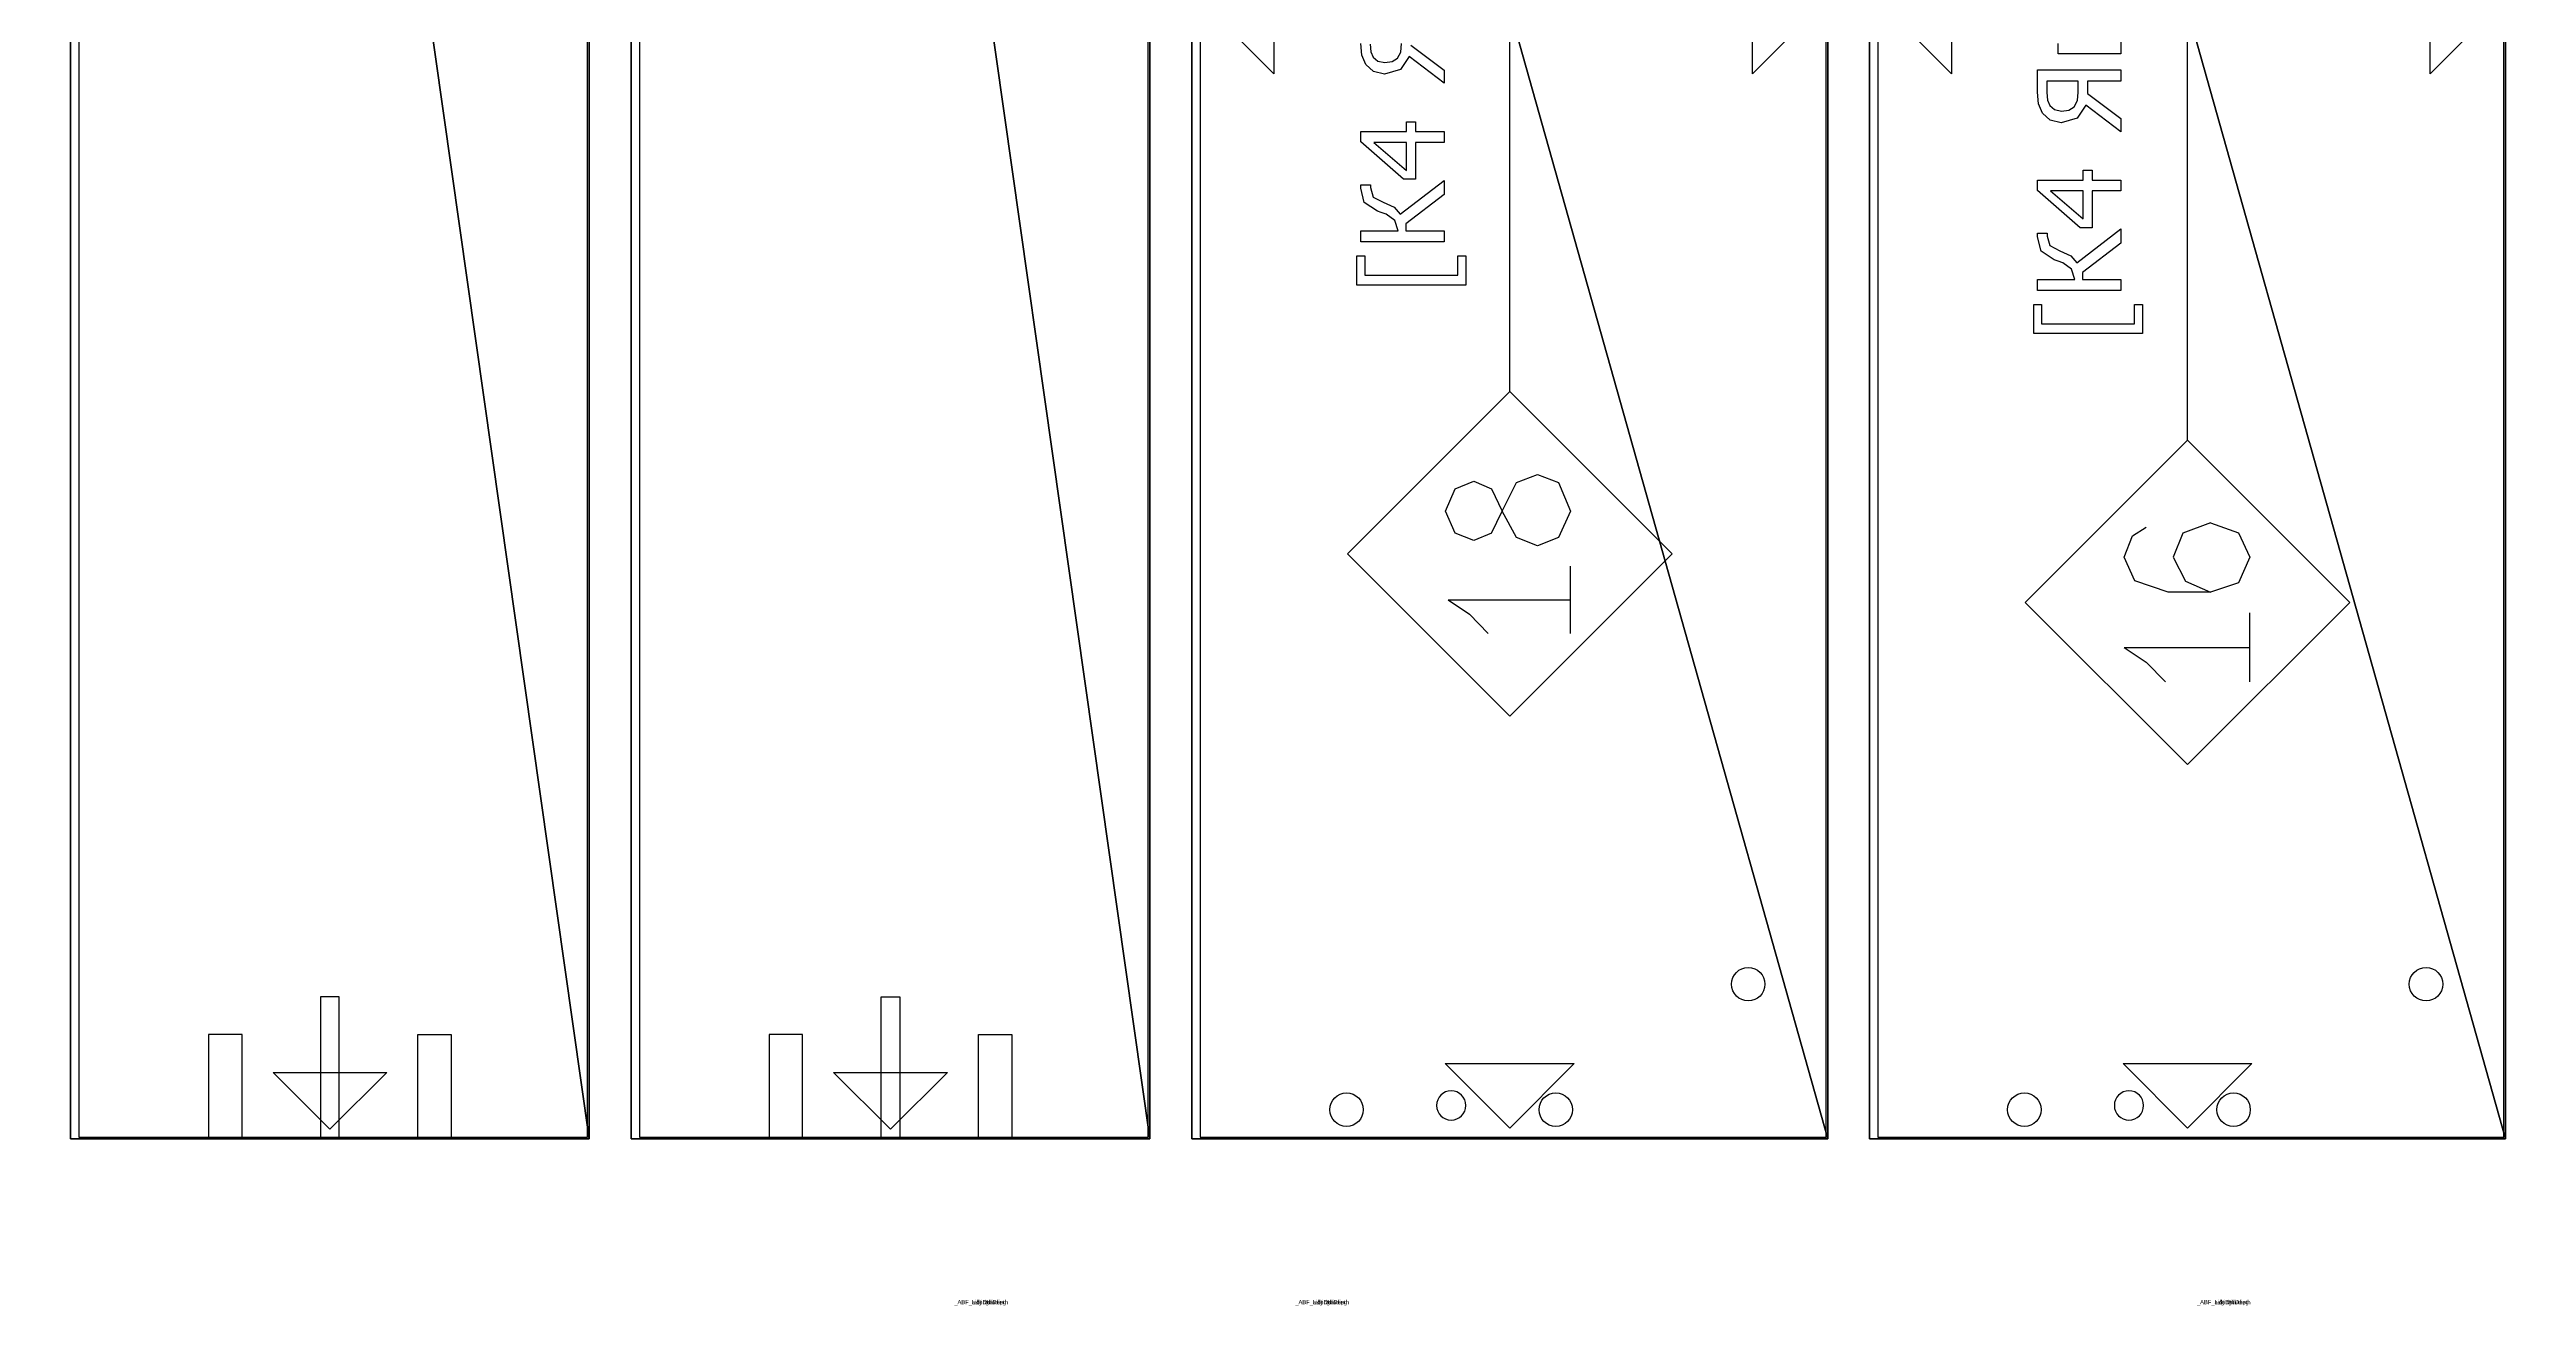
# Model space of a CAD drawing. Header units: millimetres. Extents: x -70178 to 17, y -3145 to 2055.
# Drawn here: x -7915 to -7323, y -40 to 260 of the extents above; entities that cross this region are included whole.
import ezdxf

# ---------------------------------------------------------------- set-up
doc = ezdxf.new("R2010")
doc.units = ezdxf.units.MM
doc.header["$LTSCALE"] = 25.4
doc.layers.get('0').update_dxf_attribs({"true_color": 0xffffff})
for name, color, linetype, true_color in [('ABF_cuttingLines', 34, 'Continuous', 0xaa4400), ('ABF_edgeBanding', 32, 'Continuous', 0xcc6600), ('ABF_Label', 253, 'Continuous', 0x9999cc), ('D7-DEPTHF-$44817', 252, 'Continuous', 0x777799), ('D8-DEPTH12-$38878', 36, 'Continuous', 0x664400), ('Dside4.5', 190, 'Continuous', 0x9900ff), ('Dside8', 134, 'Continuous', 0x009987)]:
    doc.layers.add(name, color=color, linetype=linetype, true_color=true_color)

# ---------------------------------------------------------------- blocks, each defined once
blk = doc.blocks.new('Group81#1')
at = {"layer": 'D8-DEPTH12-$38878', "color": 0, "extrusion": (0, 0, -1)}
blk.add_circle((0, 9), 4, dxfattribs=at)
blk = doc.blocks.new('Group85#1')
at = {"layer": 'D8-DEPTH12-$38878', "color": 0, "extrusion": (0, 0, -1)}
blk.add_circle((0, 9), 4, dxfattribs=at)
blk = doc.blocks.new('Group87#2')
at = {"layer": 'D7-DEPTHF-$44817', "color": 0}
blk.add_circle((0, 8, 16), 3.5, dxfattribs=at)
blk = doc.blocks.new('Group113#1')
at = {"layer": 'D8-DEPTH12-$38878', "color": 0, "extrusion": (0, 0, -1)}
blk.add_circle((-9, 0), 4, dxfattribs=at)
blk = doc.blocks.new('Group1172#1')
at = {"layer": 'ABF_Label', "color": 0}
for p, q in [((-50.74, 7.03), (-50.74, 24.09)), ((-50.74, 24.09), (-46.19, 24.09)), ((-46.19, 24.09), (-46.19, 22.84)), ((-44.01, 10.47), (-44.01, 23.51)), ((-44.01, 23.51), (-42.27, 23.51)), ((-42.27, 23.51), (-42.27, 17.63)), ((-37.84, 22.94), (-35.58, 23.51)), ((-35.58, 23.51), (-35.05, 23.51)), ((-35.05, 23.51), (-35.05, 21.96)), ((-34.17, 16.79), (-28.34, 23.51)), ((-28.34, 23.51), (-26.73, 23.51)), ((-26.73, 23.51), (-26.73, 16.35)), ((-16.23, 22.72), (-14.77, 23.33)), ((-14.77, 23.33), (-12.93, 23.51)), ((-12.93, 23.51), (-9.48, 23.51)), ((-9.48, 23.51), (-9.48, 10.47)), ((-46.19, 22.84), (-49.21, 22.84)), ((-49.21, 22.84), (-49.21, 8.29)), ((-40.65, 18.15), (-39.67, 19.53)), ((-39.67, 19.53), (-39.39, 20.28)), ((-39.39, 20.28), (-39.18, 20.88)), ((-39.18, 20.88), (-37.84, 22.94)), ((-37.77, 19.97), (-38.58, 18.27)), ((-36.98, 21.54), (-37.77, 19.97)), ((-35.49, 21.96), (-36.98, 21.54)), ((-35.05, 21.96), (-35.49, 21.96)), ((-28.41, 21.45), (-32.81, 16.35)), ((-28.41, 16.35), (-28.41, 21.45)), ((-17.74, 19.79), (-17.32, 21.52)), ((-17.02, 17.29), (-17.74, 19.79)), ((-17.32, 21.52), (-16.23, 22.72)), ((-15.69, 20.81), (-15.92, 19.73)), ((-15.92, 19.73), (-15.76, 18.57)), ((-15.06, 21.57), (-15.69, 20.81)), ((-14.23, 21.92), (-15.06, 21.57)), ((-13.02, 22.02), (-14.23, 21.92)), ((-11.22, 22.02), (-13.02, 22.02)), ((-11.22, 17.1), (-11.22, 22.02)), ((-6.97, 10.47), (-6.97, 20.25)), ((-6.97, 20.25), (-5.32, 20.25)), ((-42.27, 17.63), (-40.65, 18.15)), ((-41.18, 16.44), (-42.27, 16.44)), ((-42.27, 16.44), (-42.27, 10.47)), ((-36.57, 10.47), (-41.18, 16.44)), ((-38.58, 18.27), (-39.65, 17.32)), ((-39.65, 17.32), (-34.36, 10.47)), ((-34.17, 14.95), (-34.17, 16.79)), ((-32.81, 16.35), (-28.41, 16.35)), ((-26.73, 16.35), (-25.18, 16.35)), ((-25.18, 16.35), (-25.18, 14.95)), ((-19.17, 10.47), (-14.98, 15.91)), ((-13.19, 15.65), (-17.08, 10.47)), ((-14.98, 15.91), (-17.02, 17.29)), ((-15.76, 18.57), (-15.24, 17.74)), ((-15.24, 17.74), (-14.27, 17.23)), ((-14.27, 17.23), (-12.95, 17.1)), ((-11.22, 15.65), (-13.19, 15.65)), ((-12.95, 17.1), (-11.22, 17.1)), ((-11.22, 10.47), (-11.22, 15.65)), ((-28.41, 14.95), (-34.17, 14.95)), ((-28.41, 10.47), (-28.41, 14.95)), ((-25.18, 14.95), (-26.73, 14.95)), ((-26.73, 14.95), (-26.73, 10.47)), ((-99.88, 9.92), (-102.17, 6.47)), ((-99.88, 9.92), (-99.88, -9.75)), ((-91.21, 3.01), (-89.46, 8.23)), ((-89.46, 8.23), (-85.76, 9.92)), ((-85.76, 9.92), (-82.4, 8.6)), ((-82.4, 8.6), (-81.05, 6.48)), ((-49.21, 8.29), (-46.19, 8.29)), ((-46.19, 8.29), (-46.19, 7.03)), ((-42.27, 10.47), (-44.01, 10.47)), ((-34.36, 10.47), (-36.57, 10.47)), ((-26.73, 10.47), (-28.41, 10.47)), ((-17.08, 10.47), (-19.17, 10.47)), ((-9.48, 10.47), (-11.22, 10.47)), ((4.05, 10.47), (-6.97, 10.47)), ((-102.17, 6.47), (-105.28, 3.45)), ((-46.19, 7.03), (-50.74, 7.03)), ((-91.21, -3.59), (-91.21, 3.01)), ((-89.52, 0.32), (-91.21, -3.59)), ((-85.76, 2.26), (-89.52, 0.32)), ((-82.01, 0.75), (-85.76, 2.26)), ((-80.39, -3.59), (-82.01, 0.75)), ((-67.44, 0), (100.46, 0)), ((-89.77, -7.95), (-91.21, -3.59)), ((-80.39, -3.59), (-81.96, -7.95)), ((-105.28, -9.75), (-99.88, -9.75)), ((-99.88, -9.75), (-94.46, -9.75)), ((-85.76, -9.75), (-89.77, -7.95)), ((-81.96, -7.95), (-85.76, -9.75))]:
    blk.add_line(p, q, dxfattribs=at)
blk.add_polyline3d([(-67.44, 0, 0), (-92.84, -25.4, 0), (-118.24, 0, 0), (-92.84, 25.4, 0), (-67.44, 0, 0)], close=True, dxfattribs=at)
blk = doc.blocks.new('Group1441#1')
at = {"layer": 'ABF_cuttingLines', "color": 0}
blk.add_polyline3d([(-372.24, -18.4, 0), (-372.24, -557.6, 0), (-222.64, -557.6, 0), (-222.64, -18.4, 0), (-372.24, -18.4, 0)], close=True, dxfattribs=at)
blk = doc.blocks.new('Group1442#1')
at = {"layer": 'ABF_edgeBanding', "color": 0}
for points in [[(-370.04, -288, 0), (-354.63, -272.59, 0), (-354.63, -303.41, 0), (-370.04, -288, 0)], [(-224.84, -288, 0), (-240.25, -303.41, 0), (-240.25, -272.59, 0), (-224.84, -288, 0)], [(-298.24, -555.4, 0), (-313.65, -539.99, 0), (-282.84, -539.99, 0), (-298.24, -555.4, 0)]]:
    blk.add_polyline3d(points, close=True, dxfattribs=at)
blk = doc.blocks.new('_____#154')
at = {"color": 0}
for p, q in [((-374.24, -558, 16), (-374.24, -18, 16)), ((-374.24, -558), (-374.24, -18)), ((-374.24, -558, 16), (-374.24, -18, 16)), ((-374.24, -558), (-374.24, -18)), ((-222.24, -18, 16), (-222.24, -558, 16)), ((-222.24, -18), (-222.24, -558)), ((-222.24, -18, 16), (-222.24, -558, 16)), ((-222.24, -18), (-222.24, -558)), ((-222.24, -558, 16), (-374.24, -558, 16)), ((-222.24, -558), (-374.24, -558)), ((-222.24, -558, 16), (-374.24, -558, 16)), ((-374.24, -558, 16), (-374.24, -558)), ((-222.24, -558), (-374.24, -558)), ((-374.24, -558, 16), (-374.24, -558)), ((-222.24, -558, 16), (-222.24, -558)), ((-222.24, -558, 16), (-222.24, -558))]:
    blk.add_line(p, q, dxfattribs=at)
at = {"color": 0, "extrusion": (0, 0, -1), "rotation": 180}
for name, p in [('Group81#1', (337.24, -542, -16)), ('Group87#2', (312.24, -542, -16)), ('Group85#1', (287.24, -542, -16)), ('Group113#1', (250.24, -521, -16))]:
    blk.add_blockref(name, p, dxfattribs=at)
at = {"layer": 'ABF_cuttingLines', "color": 0}
blk.add_blockref('Group1441#1', (0, 0, 16), dxfattribs=at)
at = {"layer": 'ABF_edgeBanding', "color": 0}
blk.add_blockref('Group1442#1', (0, 0, 16), dxfattribs=at)
at = {"layer": 'ABF_Label', "color": 0, "xscale": 1.526814436209309, "yscale": 1.526814436209309, "rotation": 90}
blk.add_blockref('Group1172#1', (-298.24, -288, 16), dxfattribs=at)
at = {"color": 7, "true_color": 0xffffff}
mesh = blk.add_polyface(dxfattribs=at)
corners = [(-222.24, -558, 16), (-374.24, -18, 16), (-374.24, -558, 16), (-222.24, -18, 16)]
mesh.append_faces([[corners[k] for k in face] for face in [(0, 1, 2), (1, 0, 3)]], dxfattribs={"vtx0": -1, "color": 7})
at = {"color": 0}
mesh = blk.add_polyface(dxfattribs=at)
corners = [(-374.24, -18), (-222.24, -558), (-374.24, -558), (-222.24, -18)]
mesh.append_faces([[corners[k] for k in face] for face in [(0, 1, 2), (1, 0, 3)]], dxfattribs={"vtx0": -1, "color": 0})
mesh = blk.add_polyface(dxfattribs=at)
corners = [(-374.24, -18, 16), (-374.24, -558), (-374.24, -558, 16), (-374.24, -18)]
mesh.append_faces([[corners[k] for k in face] for face in [(0, 1, 2), (1, 0, 3)]], dxfattribs={"vtx0": -1, "color": 0})
mesh = blk.add_polyface(dxfattribs=at)
corners = [(-222.24, -18), (-222.24, -558, 16), (-222.24, -558), (-222.24, -18, 16)]
mesh.append_faces([[corners[k] for k in face] for face in [(0, 1, 2), (1, 0, 3)]], dxfattribs={"vtx0": -1, "color": 0})
mesh = blk.add_polyface(dxfattribs=at)
corners = [(-222.24, -558, 16), (-374.24, -558), (-222.24, -558), (-374.24, -558, 16)]
mesh.append_faces([[corners[k] for k in face] for face in [(0, 1, 2), (1, 0, 3)]], dxfattribs={"vtx0": -1, "color": 0})
blk = doc.blocks.new('Group91#1')
at = {"layer": 'D8-DEPTH12-$38878', "color": 0}
blk.add_circle((0, -9), 4, dxfattribs=at)
blk = doc.blocks.new('Group95#1')
at = {"layer": 'D8-DEPTH12-$38878', "color": 0}
blk.add_circle((0, -9), 4, dxfattribs=at)
blk = doc.blocks.new('Group102#1')
at = {"layer": 'D7-DEPTHF-$44817', "color": 0, "extrusion": (0, 0, -1)}
blk.add_circle((0, -8, 16), 3.5, dxfattribs=at)
blk = doc.blocks.new('Group117#1')
at = {"layer": 'D8-DEPTH12-$38878', "color": 0}
blk.add_circle((9, 0), 4, dxfattribs=at)
blk = doc.blocks.new('Group123#2')
at = {"layer": 'D7-DEPTHF-$44817', "color": 0, "extrusion": (0, 0, -1)}
blk.add_circle((-8, 0, 16), 3.5, dxfattribs=at)
blk = doc.blocks.new('Group1174#1')
at = {"layer": 'ABF_Label', "color": 0}
for p, q in [((-43.15, 6.86), (-43.15, 23.92)), ((-43.15, 23.92), (-38.59, 23.92)), ((-38.59, 23.92), (-38.59, 22.67)), ((-36.41, 10.29), (-36.41, 23.33)), ((-36.41, 23.33), (-34.68, 23.33)), ((-34.68, 23.33), (-34.68, 17.46)), ((-30.25, 22.77), (-27.99, 23.33)), ((-27.99, 23.33), (-27.45, 23.33)), ((-27.45, 23.33), (-27.45, 21.78)), ((-26.58, 16.62), (-20.74, 23.33)), ((-20.74, 23.33), (-19.13, 23.33)), ((-19.13, 23.33), (-19.13, 16.18)), ((-7.18, 23.16), (-5.34, 23.33)), ((-38.59, 22.67), (-41.62, 22.67)), ((-41.62, 22.67), (-41.62, 8.11)), ((-32.08, 19.36), (-31.79, 20.11)), ((-31.79, 20.11), (-31.59, 20.71)), ((-31.59, 20.71), (-30.25, 22.77)), ((-30.18, 19.79), (-30.98, 18.1)), ((-29.39, 21.37), (-30.18, 19.79)), ((-27.89, 21.78), (-29.39, 21.37)), ((-27.45, 21.78), (-27.89, 21.78)), ((-20.81, 21.27), (-25.21, 16.18)), ((-20.81, 16.18), (-20.81, 21.27)), ((-10.15, 19.62), (-9.73, 21.34)), ((-9.42, 17.12), (-10.15, 19.62)), ((-9.73, 21.34), (-8.63, 22.54)), ((-8.63, 22.54), (-7.18, 23.16)), ((-8.1, 20.64), (-8.33, 19.56)), ((-8.33, 19.56), (-8.16, 18.39)), ((-7.47, 21.4), (-8.1, 20.64)), ((-6.63, 21.75), (-7.47, 21.4)), ((-5.43, 21.84), (-6.63, 21.75)), ((-34.68, 17.46), (-33.06, 17.97)), ((-33.58, 16.26), (-34.68, 16.26)), ((-34.68, 16.26), (-34.68, 10.29)), ((-28.98, 10.29), (-33.58, 16.26)), ((-33.06, 17.97), (-32.08, 19.36)), ((-30.98, 18.1), (-32.06, 17.15)), ((-32.06, 17.15), (-26.77, 10.29)), ((-26.58, 14.78), (-26.58, 16.62)), ((-25.21, 16.18), (-20.81, 16.18)), ((-19.13, 16.18), (-17.58, 16.18)), ((-17.58, 16.18), (-17.58, 14.78)), ((-11.57, 10.29), (-7.39, 15.74)), ((-7.39, 15.74), (-9.42, 17.12)), ((-8.16, 18.39), (-7.64, 17.57)), ((-7.64, 17.57), (-6.68, 17.05)), ((-6.68, 17.05), (-5.36, 16.92)), ((-20.81, 14.78), (-26.58, 14.78)), ((-20.81, 10.29), (-20.81, 14.78)), ((-17.58, 14.78), (-19.13, 14.78)), ((-19.13, 14.78), (-19.13, 10.29)), ((-5.59, 15.48), (-9.49, 10.29)), ((-92.43, 9.66), (-94.66, 6.31)), ((-92.43, 9.66), (-92.43, -9.5)), ((-83.17, 5.61), (-81.99, 8.57)), ((-81.99, 8.57), (-78.57, 10.04)), ((-78.57, 10.04), (-75.07, 8.57)), ((-75.07, 8.57), (-73.85, 5.61)), ((-41.62, 8.11), (-38.59, 8.11)), ((-38.59, 8.11), (-38.59, 6.86)), ((-34.68, 10.29), (-36.41, 10.29)), ((-26.77, 10.29), (-28.98, 10.29)), ((-19.13, 10.29), (-20.81, 10.29)), ((-9.49, 10.29), (-11.57, 10.29)), ((-94.66, 6.31), (-97.69, 3.36)), ((-81.99, 2.86), (-83.17, 5.61)), ((-73.85, 5.61), (-75.07, 2.86)), ((-38.59, 6.86), (-43.15, 6.86)), ((-82.68, -1.04), (-78.57, 1.17)), ((-81.99, 2.86), (-78.57, 1.17)), ((-75.07, 2.86), (-78.57, 1.17)), ((-78.57, 1.17), (-74.08, -1.04)), ((-59.84, 0), (92.86, 0)), ((-83.98, -4.33), (-82.68, -1.04)), ((-74.08, -1.04), (-72.8, -4.33)), ((-82.68, -7.61), (-83.98, -4.33)), ((-78.57, -9.5), (-82.68, -7.61)), ((-74.08, -7.61), (-78.57, -9.5)), ((-72.8, -4.33), (-74.08, -7.61)), ((-97.69, -9.5), (-92.43, -9.5)), ((-92.43, -9.5), (-87.15, -9.5))]:
    blk.add_line(p, q, dxfattribs=at)
blk.add_polyline3d([(-59.84, 0, 0), (-85.24, -25.4, 0), (-110.64, 0, 0), (-85.24, 25.4, 0), (-59.84, 0, 0)], close=True, dxfattribs=at)
blk = doc.blocks.new('Group1443#1')
at = {"layer": 'ABF_cuttingLines', "color": 0}
blk.add_polyline3d([(-222.64, 18.4, 0), (-222.64, 557.6, 0), (-372.24, 557.6, 0), (-372.24, 18.4, 0), (-222.64, 18.4, 0)], close=True, dxfattribs=at)
blk = doc.blocks.new('Group1444#1')
at = {"layer": 'ABF_edgeBanding', "color": 0}
for points in [[(-370.04, 288, 0), (-354.63, 303.41, 0), (-354.63, 272.59, 0), (-370.04, 288, 0)], [(-224.84, 288, 0), (-240.25, 272.59, 0), (-240.25, 303.41, 0), (-224.84, 288, 0)], [(-298.24, 20.6, 0), (-313.65, 36.01, 0), (-282.84, 36.01, 0), (-298.24, 20.6, 0)]]:
    blk.add_polyline3d(points, close=True, dxfattribs=at)
blk = doc.blocks.new('_____#155')
at = {"color": 0}
for p, q in [((-374.24, 558), (-374.24, 18)), ((-374.24, 558, 16), (-374.24, 18, 16)), ((-374.24, 558), (-374.24, 18)), ((-374.24, 558, 16), (-374.24, 18, 16)), ((-222.24, 18), (-222.24, 558)), ((-222.24, 18, 16), (-222.24, 558, 16)), ((-222.24, 18), (-222.24, 558)), ((-222.24, 18, 16), (-222.24, 558, 16)), ((-374.24, 18), (-222.24, 18)), ((-374.24, 18, 16), (-222.24, 18, 16)), ((-374.24, 18), (-222.24, 18)), ((-374.24, 18, 16), (-222.24, 18, 16)), ((-374.24, 18), (-374.24, 18, 16)), ((-374.24, 18), (-374.24, 18, 16)), ((-222.24, 18), (-222.24, 18, 16)), ((-222.24, 18), (-222.24, 18, 16))]:
    blk.add_line(p, q, dxfattribs=at)
ref = blk.add_blockref('Group123#2', (-250.24, 288, 16), dxfattribs=at)
ref.add_attrib('Skp_GroupInstanceName', '_ABF_screwInside', (0, 0), dxfattribs={"height": 1})
ref = blk.add_blockref('Group117#1', (-250.24, 55, 16), dxfattribs=at)
ref.add_attrib('Skp_GroupInstanceName', '_ABF_minifixPlasticBase', (0, 0), dxfattribs={"height": 1})
ref = blk.add_blockref('Group91#1', (-337.24, 34, 16), dxfattribs=at)
ref.add_attrib('Skp_GroupInstanceName', '_ABF_minifixPlasticBase', (0, 0), dxfattribs={"height": 1})
ref = blk.add_blockref('Group102#1', (-312.24, 34, 16), dxfattribs=at)
ref.add_attrib('Skp_GroupInstanceName', '_ABF_screwInside', (0, 0), dxfattribs={"height": 1})
ref = blk.add_blockref('Group95#1', (-287.24, 34, 16), dxfattribs=at)
ref.add_attrib('Skp_GroupInstanceName', '_ABF_minifixPlasticBase', (0, 0), dxfattribs={"height": 1})
at = {"layer": 'ABF_cuttingLines', "color": 0}
blk.add_blockref('Group1443#1', (0, 0, 16), dxfattribs=at)
at = {"layer": 'ABF_edgeBanding', "color": 0}
blk.add_blockref('Group1444#1', (0, 0, 16), dxfattribs=at)
at = {"layer": 'ABF_Label', "color": 0, "xscale": 1.526814436209309, "yscale": 1.526814436209309, "rotation": 90}
blk.add_blockref('Group1174#1', (-298.24, 288, 16), dxfattribs=at)
at = {"color": 0}
mesh = blk.add_polyface(dxfattribs=at)
corners = [(-374.24, 558), (-222.24, 18), (-374.24, 18), (-222.24, 558)]
mesh.append_faces([[corners[k] for k in face] for face in [(0, 1, 2), (1, 0, 3)]], dxfattribs={"vtx0": -1, "color": 0})
at = {"color": 7, "true_color": 0xffffff}
mesh = blk.add_polyface(dxfattribs=at)
corners = [(-222.24, 18, 16), (-374.24, 558, 16), (-374.24, 18, 16), (-222.24, 558, 16)]
mesh.append_faces([[corners[k] for k in face] for face in [(0, 1, 2), (1, 0, 3)]], dxfattribs={"vtx0": -1, "color": 7})
at = {"color": 0}
mesh = blk.add_polyface(dxfattribs=at)
corners = [(-374.24, 558, 16), (-374.24, 18), (-374.24, 18, 16), (-374.24, 558)]
mesh.append_faces([[corners[k] for k in face] for face in [(0, 1, 2), (1, 0, 3)]], dxfattribs={"vtx0": -1, "color": 0})
mesh = blk.add_polyface(dxfattribs=at)
corners = [(-222.24, 558), (-222.24, 18, 16), (-222.24, 18), (-222.24, 558, 16)]
mesh.append_faces([[corners[k] for k in face] for face in [(0, 1, 2), (1, 0, 3)]], dxfattribs={"vtx0": -1, "color": 0})
mesh = blk.add_polyface(dxfattribs=at)
corners = [(-222.24, 18, 16), (-374.24, 18), (-222.24, 18), (-374.24, 18, 16)]
mesh.append_faces([[corners[k] for k in face] for face in [(0, 1, 2), (1, 0, 3)]], dxfattribs={"vtx0": -1, "color": 0})
blk = doc.blocks.new('Group74#2')
at = {"layer": 'Dside8', "color": 0, "extrusion": (0, 1, 0)}
blk.add_circle((0, -9), 4, dxfattribs=at)
blk = doc.blocks.new('Group75#2')
at = {"layer": 'Dside8', "color": 0}
blk.add_polyline3d([(4, 0, 0), (4, 25, 0), (-4, 25, 0), (-4, 0, 0), (4, 0, 0)], close=True, dxfattribs=at)
blk = doc.blocks.new('Group78#1')
at = {"layer": 'Dside8', "color": 0, "extrusion": (0, 1, 0)}
blk.add_circle((0, -9), 4, dxfattribs=at)
blk = doc.blocks.new('Group79#1')
at = {"layer": 'Dside8', "color": 0}
blk.add_polyline3d([(-4, 0, 0), (-4, 25, 0), (4, 25, 0), (4, 0, 0), (-4, 0, 0)], close=True, dxfattribs=at)
blk = doc.blocks.new('Group82#1')
blk = doc.blocks.new('Group83#1')
blk = doc.blocks.new('Group86#1')
blk = doc.blocks.new('Group87#1')
blk = doc.blocks.new('Group85#2')
at = {"layer": 'Dside4.5', "color": 0, "extrusion": (0, -1, 0)}
blk.add_circle((0, -8), 2.25, dxfattribs=at)
blk = doc.blocks.new('Group86#2')
at = {"layer": 'Dside4.5', "color": 0}
blk.add_polyline3d([(-2.25, 0, 0), (-2.25, 34, 0), (2.25, 34, 0), (2.25, 0, 0), (-2.25, 0, 0)], close=True, dxfattribs=at)
blk = doc.blocks.new('Group88#1')
blk = doc.blocks.new('Group89#1')
blk = doc.blocks.new('Group130#1')
blk = doc.blocks.new('Group131#1')
blk = doc.blocks.new('Group1173#1')
blk = doc.blocks.new('Group1445#1')
at = {"layer": 'ABF_cuttingLines', "color": 0}
blk.add_polyline3d([(-250.64, 39.9, 0), (-250.64, 912.14, 0), (-372.24, 912.14, 0), (-372.24, 39.9, 0), (-250.64, 39.9, 0)], close=True, dxfattribs=at)
blk = doc.blocks.new('Group1446#1')
at = {"layer": 'ABF_edgeBanding', "color": 0}
blk.add_polyline3d([(-312.24, 41.84, 0), (-325.83, 55.42, 0), (-298.66, 55.42, 0), (-312.24, 41.84, 0)], close=True, dxfattribs=at)
blk = doc.blocks.new('_____#156')
at = {"color": 0}
for p, q in [((-374.24, 912.54), (-374.24, 39.5)), ((-374.24, 912.54, 16), (-374.24, 39.5, 16)), ((-374.24, 912.54), (-374.24, 39.5)), ((-374.24, 912.54, 16), (-374.24, 39.5, 16)), ((-250.24, 39.5), (-250.24, 912.54)), ((-250.24, 39.5, 16), (-250.24, 912.54, 16)), ((-250.24, 39.5), (-250.24, 912.54)), ((-250.24, 39.5, 16), (-250.24, 912.54, 16)), ((-374.24, 39.5), (-250.24, 39.5)), ((-374.24, 39.5, 16), (-250.24, 39.5, 16)), ((-374.24, 39.5), (-250.24, 39.5)), ((-374.24, 39.5, 16), (-250.24, 39.5, 16)), ((-374.24, 39.5), (-374.24, 39.5, 16)), ((-374.24, 39.5), (-374.24, 39.5, 16)), ((-250.24, 39.5), (-250.24, 39.5, 16)), ((-250.24, 39.5), (-250.24, 39.5, 16))]:
    blk.add_line(p, q, dxfattribs=at)
ref = blk.add_blockref('Group82#1', (-337.24, 912.54, 16), dxfattribs=at)
ref.add_attrib('Skp_GroupInstanceName', '_ABF_sideDrill', (0, 0), dxfattribs={"height": 1})
ref = blk.add_blockref('Group83#1', (-337.24, 912.54, 16), dxfattribs=at)
ref.add_attrib('Skp_GroupInstanceName', '_ABF_sideDrillDepth', (0, 0), dxfattribs={"height": 1})
ref = blk.add_blockref('Group88#1', (-312.24, 912.54, 16), dxfattribs=at)
ref.add_attrib('Skp_GroupInstanceName', '_ABF_sideDrill', (0, 0), dxfattribs={"height": 1})
ref = blk.add_blockref('Group89#1', (-312.24, 912.54, 16), dxfattribs=at)
ref.add_attrib('Skp_GroupInstanceName', '_ABF_sideDrillDepth', (0, 0), dxfattribs={"height": 1})
ref = blk.add_blockref('Group86#1', (-287.24, 912.54, 16), dxfattribs=at)
ref.add_attrib('Skp_GroupInstanceName', '_ABF_sideDrill', (0, 0), dxfattribs={"height": 1})
ref = blk.add_blockref('Group87#1', (-287.24, 912.54, 16), dxfattribs=at)
ref.add_attrib('Skp_GroupInstanceName', '_ABF_sideDrillDepth', (0, 0), dxfattribs={"height": 1})
at = {"color": 0, "extrusion": (-1, 6.12323e-17, 0)}
ref = blk.add_blockref('Group130#1', (-476.02, 16, 250.24), dxfattribs=dict(at, rotation=180))
ref.add_attrib('Skp_GroupInstanceName', '_ABF_sideDrill', (0, 0), dxfattribs={"height": 1})
ref = blk.add_blockref('Group131#1', (-476.02, 16, 250.24), dxfattribs=dict(at, rotation=180))
ref.add_attrib('Skp_GroupInstanceName', '_ABF_sideDrillDepth', (0, 0), dxfattribs={"height": 1})
at = {"color": 0}
ref = blk.add_blockref('Group86#2', (-312.24, 39.5, 16), dxfattribs=at)
ref.add_attrib('Skp_GroupInstanceName', '_ABF_sideDrillDepth', (0, 0), dxfattribs={"height": 1})
ref = blk.add_blockref('Group75#2', (-337.24, 39.5, 16), dxfattribs=at)
ref.add_attrib('Skp_GroupInstanceName', '_ABF_sideDrillDepth', (0, 0), dxfattribs={"height": 1})
ref = blk.add_blockref('Group79#1', (-287.24, 39.5, 16), dxfattribs=at)
ref.add_attrib('Skp_GroupInstanceName', '_ABF_sideDrillDepth', (0, 0), dxfattribs={"height": 1})
ref = blk.add_blockref('Group74#2', (-337.24, 39.5, 16), dxfattribs=at)
ref.add_attrib('Skp_GroupInstanceName', '_ABF_sideDrill', (0, 0), dxfattribs={"height": 1})
ref = blk.add_blockref('Group85#2', (-312.24, 39.5, 16), dxfattribs=at)
ref.add_attrib('Skp_GroupInstanceName', '_ABF_sideDrill', (0, 0), dxfattribs={"height": 1})
ref = blk.add_blockref('Group78#1', (-287.24, 39.5, 16), dxfattribs=at)
ref.add_attrib('Skp_GroupInstanceName', '_ABF_sideDrill', (0, 0), dxfattribs={"height": 1})
at = {"layer": 'ABF_cuttingLines', "color": 0}
ref = blk.add_blockref('Group1445#1', (0, 0, 16), dxfattribs=at)
ref.add_attrib('Skp_GroupInstanceName', '_ABF_cuttingLines', (0, 0), dxfattribs={"layer": '0', "height": 1})
at = {"layer": 'ABF_edgeBanding', "color": 0}
ref = blk.add_blockref('Group1446#1', (0, 0, 16), dxfattribs=at)
ref.add_attrib('Skp_GroupInstanceName', '_ABF_edgeBanding', (0, 0), dxfattribs={"layer": '0', "height": 1})
at = {"layer": 'ABF_Label', "color": 0}
ref = blk.add_blockref('Group1173#1', (-312.24, 476.02, 16), dxfattribs=dict(at, xscale=1.140003036489778, yscale=1.140003036489778, rotation=90))
ref.add_attrib('Skp_GroupInstanceName', '_ABF_Label', (0, 0), dxfattribs={"layer": '0', "height": 1})
at = {"color": 0}
mesh = blk.add_polyface(dxfattribs=at)
corners = [(-374.24, 912.54), (-250.24, 39.5), (-374.24, 39.5), (-250.24, 912.54)]
mesh.append_faces([[corners[k] for k in face] for face in [(0, 1, 2), (1, 0, 3)]], dxfattribs={"vtx0": -1, "color": 0})
at = {"color": 7, "true_color": 0xffffff}
mesh = blk.add_polyface(dxfattribs=at)
corners = [(-250.24, 39.5, 16), (-374.24, 912.54, 16), (-374.24, 39.5, 16), (-250.24, 912.54, 16)]
mesh.append_faces([[corners[k] for k in face] for face in [(0, 1, 2), (1, 0, 3)]], dxfattribs={"vtx0": -1, "color": 7})
at = {"color": 0}
mesh = blk.add_polyface(dxfattribs=at)
corners = [(-374.24, 912.54, 16), (-374.24, 39.5), (-374.24, 39.5, 16), (-374.24, 912.54)]
mesh.append_faces([[corners[k] for k in face] for face in [(0, 1, 2), (1, 0, 3)]], dxfattribs={"vtx0": -1, "color": 0})
mesh = blk.add_polyface(dxfattribs=at)
corners = [(-250.24, 912.54), (-250.24, 39.5, 16), (-250.24, 39.5), (-250.24, 912.54, 16)]
mesh.append_faces([[corners[k] for k in face] for face in [(0, 1, 2), (1, 0, 3)]], dxfattribs={"vtx0": -1, "color": 0})
mesh = blk.add_polyface(dxfattribs=at)
corners = [(-250.24, 39.5, 16), (-374.24, 39.5), (-250.24, 39.5), (-374.24, 39.5, 16)]
mesh.append_faces([[corners[k] for k in face] for face in [(0, 1, 2), (1, 0, 3)]], dxfattribs={"vtx0": -1, "color": 0})
blk = doc.blocks.new('Group100#1')
at = {"layer": 'Dside8', "color": 0, "extrusion": (-1, 0, 0)}
blk.add_circle((9, 0), 4, dxfattribs=at)
blk = doc.blocks.new('Group101#1')
at = {"layer": 'Dside8', "color": 0}
blk.add_polyline3d([(0, 0, -4), (-25, 0, -4), (-25, 0, 4), (0, 0, 4), (0, 0, -4)], close=True, dxfattribs=at)
blk = doc.blocks.new('Group104#1')
at = {"layer": 'Dside8', "color": 0, "extrusion": (-1, 0, 0)}
blk.add_circle((9, 0), 4, dxfattribs=at)
blk = doc.blocks.new('Group105#1')
at = {"layer": 'Dside8', "color": 0}
blk.add_polyline3d([(0, 0, 4), (-25, 0, 4), (-25, 0, -4), (0, 0, -4), (0, 0, 4)], close=True, dxfattribs=at)
blk = doc.blocks.new('Group106#1')
at = {"layer": 'Dside4.5', "color": 0, "extrusion": (1, 0, 0)}
blk.add_circle((-8, 0), 2.25, dxfattribs=at)
blk = doc.blocks.new('Group107#1')
at = {"layer": 'Dside4.5', "color": 0}
blk.add_polyline3d([(0, 0, -2.25), (-34, 0, -2.25), (-34, 0, 2.25), (0, 0, 2.25), (0, 0, -2.25)], close=True, dxfattribs=at)
blk = doc.blocks.new('Group1447#1')
at = {"layer": 'ABF_cuttingLines', "color": 0}
blk.add_polyline3d([(-372.24, -39.9, 0), (-372.24, -912.14, 0), (-250.64, -912.14, 0), (-250.64, -39.9, 0), (-372.24, -39.9, 0)], close=True, dxfattribs=at)
blk = doc.blocks.new('Group1448#1')
at = {"layer": 'ABF_edgeBanding', "color": 0}
blk.add_polyline3d([(-312.24, -910.2, 0), (-325.83, -896.62, 0), (-298.66, -896.62, 0), (-312.24, -910.2, 0)], close=True, dxfattribs=at)
blk = doc.blocks.new('_____#157')
at = {"color": 0}
for p, q in [((-374.24, -912.54, 16), (-374.24, -39.5, 16)), ((-374.24, -912.54), (-374.24, -39.5)), ((-374.24, -912.54, 16), (-374.24, -39.5, 16)), ((-374.24, -912.54), (-374.24, -39.5)), ((-250.24, -39.5, 16), (-250.24, -912.54, 16)), ((-250.24, -39.5), (-250.24, -912.54)), ((-250.24, -39.5, 16), (-250.24, -912.54, 16)), ((-250.24, -39.5), (-250.24, -912.54)), ((-250.24, -912.54, 16), (-374.24, -912.54, 16)), ((-250.24, -912.54), (-374.24, -912.54)), ((-250.24, -912.54, 16), (-374.24, -912.54, 16)), ((-374.24, -912.54, 16), (-374.24, -912.54)), ((-250.24, -912.54), (-374.24, -912.54)), ((-374.24, -912.54, 16), (-374.24, -912.54)), ((-250.24, -912.54, 16), (-250.24, -912.54)), ((-250.24, -912.54, 16), (-250.24, -912.54))]:
    blk.add_line(p, q, dxfattribs=at)
at = {"color": 0, "extrusion": (-1, 6.12323e-17, 0)}
for name, p in [('Group100#1', (912.54, 16, 337.24)), ('Group101#1', (912.54, 16, 337.24)), ('Group106#1', (912.54, 16, 312.24)), ('Group107#1', (912.54, 16, 312.24)), ('Group104#1', (912.54, 16, 287.24)), ('Group105#1', (912.54, 16, 287.24))]:
    blk.add_blockref(name, p, dxfattribs=at)
at = {"layer": 'ABF_cuttingLines', "color": 0}
blk.add_blockref('Group1447#1', (0, 0, 16), dxfattribs=at)
at = {"layer": 'ABF_edgeBanding', "color": 0}
blk.add_blockref('Group1448#1', (0, 0, 16), dxfattribs=at)
at = {"color": 7, "true_color": 0xffffff}
mesh = blk.add_polyface(dxfattribs=at)
corners = [(-250.24, -912.54, 16), (-374.24, -39.5, 16), (-374.24, -912.54, 16), (-250.24, -39.5, 16)]
mesh.append_faces([[corners[k] for k in face] for face in [(0, 1, 2), (1, 0, 3)]], dxfattribs={"vtx0": -1, "color": 7})
at = {"color": 0}
mesh = blk.add_polyface(dxfattribs=at)
corners = [(-374.24, -39.5), (-250.24, -912.54), (-374.24, -912.54), (-250.24, -39.5)]
mesh.append_faces([[corners[k] for k in face] for face in [(0, 1, 2), (1, 0, 3)]], dxfattribs={"vtx0": -1, "color": 0})
mesh = blk.add_polyface(dxfattribs=at)
corners = [(-374.24, -39.5, 16), (-374.24, -912.54), (-374.24, -912.54, 16), (-374.24, -39.5)]
mesh.append_faces([[corners[k] for k in face] for face in [(0, 1, 2), (1, 0, 3)]], dxfattribs={"vtx0": -1, "color": 0})
mesh = blk.add_polyface(dxfattribs=at)
corners = [(-250.24, -39.5), (-250.24, -912.54, 16), (-250.24, -912.54), (-250.24, -39.5, 16)]
mesh.append_faces([[corners[k] for k in face] for face in [(0, 1, 2), (1, 0, 3)]], dxfattribs={"vtx0": -1, "color": 0})
mesh = blk.add_polyface(dxfattribs=at)
corners = [(-250.24, -912.54, 16), (-374.24, -912.54), (-250.24, -912.54), (-374.24, -912.54, 16)]
mesh.append_faces([[corners[k] for k in face] for face in [(0, 1, 2), (1, 0, 3)]], dxfattribs={"vtx0": -1, "color": 0})
blk = doc.blocks.new('Group1118#1')
blk = doc.blocks.new('Group1451#1')
blk = doc.blocks.new('Group1452#1')
blk = doc.blocks.new('_____#159')
at = {"color": 0}
ref = blk.add_blockref('Group82#1', (-523.74, 912.54, 16), dxfattribs=at)
ref.add_attrib('Skp_GroupInstanceName', '_ABF_sideDrill', (0, 0), dxfattribs={"height": 1})
ref = blk.add_blockref('Group83#1', (-523.74, 912.54, 16), dxfattribs=at)
ref.add_attrib('Skp_GroupInstanceName', '_ABF_sideDrillDepth', (0, 0), dxfattribs={"height": 1})
ref = blk.add_blockref('Group88#1', (-498.74, 912.54, 16), dxfattribs=at)
ref.add_attrib('Skp_GroupInstanceName', '_ABF_sideDrill', (0, 0), dxfattribs={"height": 1})
ref = blk.add_blockref('Group89#1', (-498.74, 912.54, 16), dxfattribs=at)
ref.add_attrib('Skp_GroupInstanceName', '_ABF_sideDrillDepth', (0, 0), dxfattribs={"height": 1})
ref = blk.add_blockref('Group86#1', (-473.74, 912.54, 16), dxfattribs=at)
ref.add_attrib('Skp_GroupInstanceName', '_ABF_sideDrill', (0, 0), dxfattribs={"height": 1})
ref = blk.add_blockref('Group87#1', (-473.74, 912.54, 16), dxfattribs=at)
ref.add_attrib('Skp_GroupInstanceName', '_ABF_sideDrillDepth', (0, 0), dxfattribs={"height": 1})
at = {"color": 0, "extrusion": (-1, 6.12323e-17, 0)}
ref = blk.add_blockref('Group130#1', (-476.02, 16, 436.74), dxfattribs=dict(at, rotation=180))
ref.add_attrib('Skp_GroupInstanceName', '_ABF_sideDrill', (0, 0), dxfattribs={"height": 1})
ref = blk.add_blockref('Group131#1', (-476.02, 16, 436.74), dxfattribs=dict(at, rotation=180))
ref.add_attrib('Skp_GroupInstanceName', '_ABF_sideDrillDepth', (0, 0), dxfattribs={"height": 1})
at = {"color": 0}
ref = blk.add_blockref('Group86#2', (-498.74, 39.5, 16), dxfattribs=at)
ref.add_attrib('Skp_GroupInstanceName', '_ABF_sideDrillDepth', (0, 0), dxfattribs={"height": 1})
ref = blk.add_blockref('Group75#2', (-523.74, 39.5, 16), dxfattribs=at)
ref.add_attrib('Skp_GroupInstanceName', '_ABF_sideDrillDepth', (0, 0), dxfattribs={"height": 1})
ref = blk.add_blockref('Group79#1', (-473.74, 39.5, 16), dxfattribs=at)
ref.add_attrib('Skp_GroupInstanceName', '_ABF_sideDrillDepth', (0, 0), dxfattribs={"height": 1})
ref = blk.add_blockref('Group74#2', (-523.74, 39.5, 16), dxfattribs=at)
ref.add_attrib('Skp_GroupInstanceName', '_ABF_sideDrill', (0, 0), dxfattribs={"height": 1})
ref = blk.add_blockref('Group85#2', (-498.74, 39.5, 16), dxfattribs=at)
ref.add_attrib('Skp_GroupInstanceName', '_ABF_sideDrill', (0, 0), dxfattribs={"height": 1})
ref = blk.add_blockref('Group78#1', (-473.74, 39.5, 16), dxfattribs=at)
ref.add_attrib('Skp_GroupInstanceName', '_ABF_sideDrill', (0, 0), dxfattribs={"height": 1})
at = {"layer": 'ABF_cuttingLines', "color": 0}
ref = blk.add_blockref('Group1451#1', (0, 0, 16), dxfattribs=at)
ref.add_attrib('Skp_GroupInstanceName', '_ABF_cuttingLines', (0, 0), dxfattribs={"layer": '0', "height": 1})
at = {"layer": 'ABF_edgeBanding', "color": 0}
ref = blk.add_blockref('Group1452#1', (0, 0, 16), dxfattribs=at)
ref.add_attrib('Skp_GroupInstanceName', '_ABF_edgeBanding', (0, 0), dxfattribs={"layer": '0', "height": 1})
at = {"layer": 'ABF_Label', "color": 0}
ref = blk.add_blockref('Group1118#1', (-498.74, 476.02, 16), dxfattribs=dict(at, xscale=1.140003036489778, yscale=1.140003036489778, rotation=90))
ref.add_attrib('Skp_GroupInstanceName', '_ABF_Label', (0, 0), dxfattribs={"layer": '0', "height": 1})
blk = doc.blocks.new('Group1131#1')
blk = doc.blocks.new('Group1455#1')
blk = doc.blocks.new('Group1456#1')
blk = doc.blocks.new('_____#161')
at = {"color": 0}
ref = blk.add_blockref('Group82#1', (-710.24, 912.54, 16), dxfattribs=at)
ref.add_attrib('Skp_GroupInstanceName', '_ABF_sideDrill', (0, 0), dxfattribs={"height": 1})
ref = blk.add_blockref('Group83#1', (-710.24, 912.54, 16), dxfattribs=at)
ref.add_attrib('Skp_GroupInstanceName', '_ABF_sideDrillDepth', (0, 0), dxfattribs={"height": 1})
ref = blk.add_blockref('Group88#1', (-685.24, 912.54, 16), dxfattribs=at)
ref.add_attrib('Skp_GroupInstanceName', '_ABF_sideDrill', (0, 0), dxfattribs={"height": 1})
ref = blk.add_blockref('Group89#1', (-685.24, 912.54, 16), dxfattribs=at)
ref.add_attrib('Skp_GroupInstanceName', '_ABF_sideDrillDepth', (0, 0), dxfattribs={"height": 1})
ref = blk.add_blockref('Group86#1', (-660.24, 912.54, 16), dxfattribs=at)
ref.add_attrib('Skp_GroupInstanceName', '_ABF_sideDrill', (0, 0), dxfattribs={"height": 1})
ref = blk.add_blockref('Group87#1', (-660.24, 912.54, 16), dxfattribs=at)
ref.add_attrib('Skp_GroupInstanceName', '_ABF_sideDrillDepth', (0, 0), dxfattribs={"height": 1})
at = {"color": 0, "extrusion": (-1, 6.12323e-17, 0)}
ref = blk.add_blockref('Group130#1', (-476.02, 16, 623.24), dxfattribs=dict(at, rotation=180))
ref.add_attrib('Skp_GroupInstanceName', '_ABF_sideDrill', (0, 0), dxfattribs={"height": 1})
ref = blk.add_blockref('Group131#1', (-476.02, 16, 623.24), dxfattribs=dict(at, rotation=180))
ref.add_attrib('Skp_GroupInstanceName', '_ABF_sideDrillDepth', (0, 0), dxfattribs={"height": 1})
at = {"color": 0}
ref = blk.add_blockref('Group86#2', (-685.24, 39.5, 16), dxfattribs=at)
ref.add_attrib('Skp_GroupInstanceName', '_ABF_sideDrillDepth', (0, 0), dxfattribs={"height": 1})
ref = blk.add_blockref('Group75#2', (-710.24, 39.5, 16), dxfattribs=at)
ref.add_attrib('Skp_GroupInstanceName', '_ABF_sideDrillDepth', (0, 0), dxfattribs={"height": 1})
ref = blk.add_blockref('Group79#1', (-660.24, 39.5, 16), dxfattribs=at)
ref.add_attrib('Skp_GroupInstanceName', '_ABF_sideDrillDepth', (0, 0), dxfattribs={"height": 1})
ref = blk.add_blockref('Group74#2', (-710.24, 39.5, 16), dxfattribs=at)
ref.add_attrib('Skp_GroupInstanceName', '_ABF_sideDrill', (0, 0), dxfattribs={"height": 1})
ref = blk.add_blockref('Group85#2', (-685.24, 39.5, 16), dxfattribs=at)
ref.add_attrib('Skp_GroupInstanceName', '_ABF_sideDrill', (0, 0), dxfattribs={"height": 1})
ref = blk.add_blockref('Group78#1', (-660.24, 39.5, 16), dxfattribs=at)
ref.add_attrib('Skp_GroupInstanceName', '_ABF_sideDrill', (0, 0), dxfattribs={"height": 1})
at = {"layer": 'ABF_cuttingLines', "color": 0}
ref = blk.add_blockref('Group1455#1', (0, 0, 16), dxfattribs=at)
ref.add_attrib('Skp_GroupInstanceName', '_ABF_cuttingLines', (0, 0), dxfattribs={"layer": '0', "height": 1})
at = {"layer": 'ABF_edgeBanding', "color": 0}
ref = blk.add_blockref('Group1456#1', (0, 0, 16), dxfattribs=at)
ref.add_attrib('Skp_GroupInstanceName', '_ABF_edgeBanding', (0, 0), dxfattribs={"layer": '0', "height": 1})
at = {"layer": 'ABF_Label', "color": 0}
ref = blk.add_blockref('Group1131#1', (-685.24, 476.02, 16), dxfattribs=dict(at, xscale=1.140003036489778, yscale=1.140003036489778, rotation=90))
ref.add_attrib('Skp_GroupInstanceName', '_ABF_Label', (0, 0), dxfattribs={"layer": '0', "height": 1})
blk = doc.blocks.new('_48501___EGGER_W_1000_ST9___2800207018__THICKNESS_16')
at = {"color": 0}
for name, p in [('_____#157', (-7535.76, 912.54)), ('_____#161', (-7698.76, -39.5)), ('_____#159', (-7617.26, -39.5)), ('_____#156', (-7401.76, -39.5)), ('_____#154', (-7105.76, 558)), ('_____#155', (-7267.76, -18))]:
    blk.add_blockref(name, p, dxfattribs=at)

msp = doc.modelspace()

# ---------------------------------------------------------------- block references
at = {"color": 0}
msp.add_blockref('_48501___EGGER_W_1000_ST9___2800207018__THICKNESS_16', (0, 0), dxfattribs=at)

doc.saveas('drawing.dxf')
